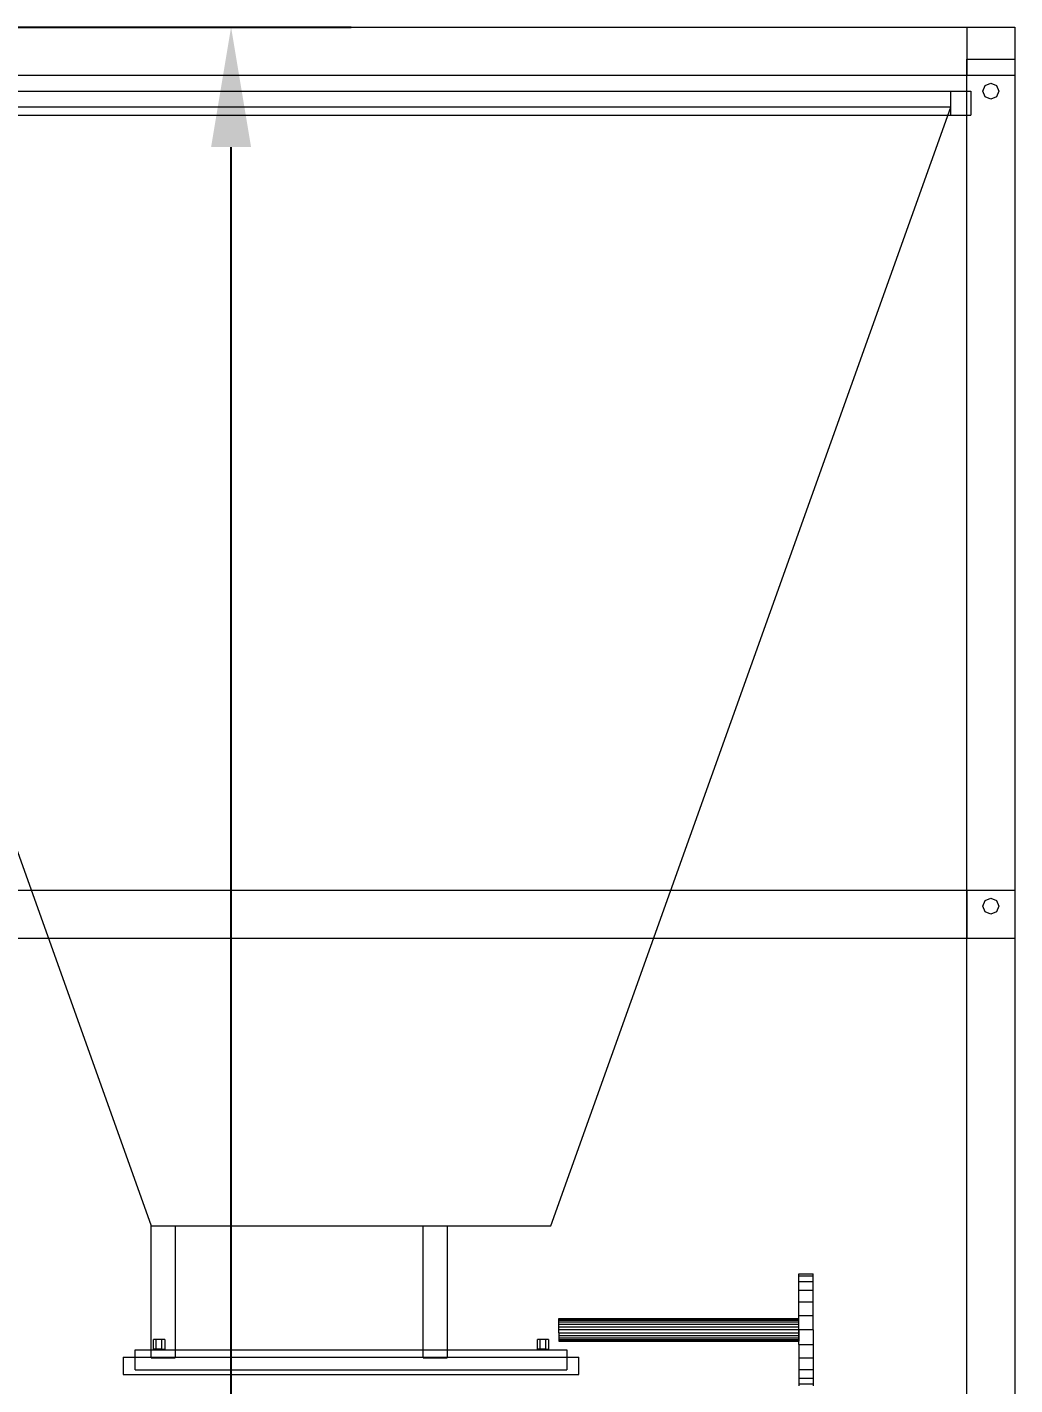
# Model space of a CAD drawing. Header units: millimetres. Extents: x -1970 to 34302, y -65268 to 6837.
# Drawn here: x 12015 to 13250, y 2901 to 4600 of the extents above; entities that cross this region are included whole.
import ezdxf

# ---------------------------------------------------------------- set-up
doc = ezdxf.new("R2010")
doc.units = ezdxf.units.MM
doc.layers.add('COTAS_P', color=1, linetype='Continuous', lineweight=0)
doc.layers.add('lateral_dosificador', color=7, linetype='Continuous', lineweight=0)
doc.dimstyles.new('R19_100', dxfattribs={"dimtxt": 250, "dimasz": 150, "dimexe": 150, "dimexo": 80, "dimgap": 100, "dimtad": 1, "dimtih": 1, "dimtoh": 1, "dimdsep": 46, "dimcen": 0.09, "dimadec": 0, "dimazin": 0, "dimtfac": 1, "dimtdec": 4, "dimtofl": 0, "dimtmove": 0, "dimatfit": 3, "dimfxl": 1, "dimtolj": 1, "dimtzin": 0, "dimarcsym": 0})

# ---------------------------------------------------------------- blocks, each defined once
blk = doc.blocks.new('*D15')
at = {"layer": 'COTAS_P', "color": 0, "lineweight": -2, "transparency": 16777216}
for p, q in [((11649.5, 4600), (12419.5, 4600)), ((12269.5, 2150), (12269.5, 4450)), ((11649.5, 2000), (12419.5, 2000))]:
    blk.add_line(p, q, dxfattribs=at)
at = {"layer": 'COTAS_P', "color": 0, "transparency": 16777216}
for points in [[(12244.5, 4450), (12294.5, 4450), (12269.5, 4600)], [(12244.5, 2150), (12294.5, 2150), (12269.5, 2000)]]:
    blk.add_solid(points, dxfattribs=at)
at = {"layer": 'Defpoints', "color": 0, "transparency": 16777216}
for p in [(11569.5, 4600), (12269.5, 4600), (11569.5, 2000)]:
    blk.add_point(p, dxfattribs=at)

msp = doc.modelspace()

# ---------------------------------------------------------------- linework, layer by layer
at = {"layer": 'lateral_dosificador'}
for p, q in [((11649.529, 4600), (13189.529, 4600)), ((13189.529, 4600), (13189.529, 4540)), ((13189.529, 4600), (13249.529, 4600)), ((13249.529, 4600), (13249.529, 4540)), ((13189.529, 4560), (13249.529, 4560)), ((13189.529, 2020), (13189.529, 4560)), ((13249.529, 4560), (13249.529, 2020)), ((11649.529, 4540), (13189.529, 4540)), ((13189.529, 4540), (13249.529, 4540)), ((11644.529, 4520), (13194.529, 4520)), ((13169.529, 4520), (13194.529, 4520)), ((13169.529, 4490), (13169.529, 4520)), ((13194.529, 4520), (13194.529, 4490)), ((13209.529, 4520), (13212.457, 4527.071)), ((13212.457, 4512.929), (13209.529, 4520)), ((13212.457, 4527.071), (13219.529, 4530)), ((13219.529, 4530), (13226.6, 4527.071)), ((13226.6, 4527.071), (13229.529, 4520)), ((13229.529, 4520), (13226.6, 4512.929)), ((13219.529, 4510), (13212.457, 4512.929)), ((13226.6, 4512.929), (13219.529, 4510)), ((11644.529, 4490), (13194.529, 4490)), ((13169.529, 4500), (11669.529, 4500)), ((11669.529, 4500), (12169.529, 3100)), ((12669.529, 3100), (13169.529, 4500)), ((13169.529, 4490), (13194.529, 4490)), ((11649.529, 3520), (13189.529, 3520)), ((13189.529, 3520), (13189.529, 3460)), ((13189.529, 3520), (13249.529, 3520)), ((13249.529, 3520), (13249.529, 3460)), ((13209.529, 3500), (13212.457, 3507.071)), ((13212.457, 3492.929), (13209.529, 3500)), ((13212.457, 3507.071), (13219.529, 3510)), ((13219.529, 3510), (13226.6, 3507.071)), ((13226.6, 3507.071), (13229.529, 3500)), ((13229.529, 3500), (13226.6, 3492.929)), ((13219.529, 3490), (13212.457, 3492.929)), ((13226.6, 3492.929), (13219.529, 3490)), ((11649.529, 3460), (13189.529, 3460)), ((13189.529, 3460), (13249.529, 3460)), ((12169.529, 3100), (12669.529, 3100)), ((12169.529, 3100), (12199.529, 3100)), ((12169.529, 2935), (12169.529, 3100)), ((12199.529, 3100), (12199.529, 2935)), ((12199.529, 3100), (12509.529, 3100)), ((12199.529, 3100), (12199.529, 2945)), ((12509.529, 3100), (12539.529, 3100)), ((12509.529, 2935), (12509.529, 3100)), ((12509.529, 2945), (12509.529, 3100)), ((12539.529, 3100), (12539.529, 2935)), ((12979.529, 3037.615), (12979.529, 3040)), ((12979.529, 3040), (12997.529, 3040)), ((12979.529, 3030.622), (12979.529, 3037.615)), ((12979.529, 3037.615), (12997.529, 3037.615)), ((12979.529, 3019.497), (12979.529, 3030.622)), ((12979.529, 3030.622), (12997.529, 3030.622)), ((12997.529, 3037.615), (12997.529, 3040)), ((12997.529, 3030.622), (12997.529, 3037.615)), ((12997.529, 3019.497), (12997.529, 3030.622)), ((12979.529, 3005), (12979.529, 3019.497)), ((12979.529, 3019.497), (12997.529, 3019.497)), ((12997.529, 3005), (12997.529, 3019.497)), ((12979.529, 2988.117), (12979.529, 3005)), ((12979.529, 3005), (12997.529, 3005)), ((12997.529, 2988.117), (12997.529, 3005)), ((12679.529, 2983.523), (12679.529, 2984)), ((12679.529, 2984), (12979.529, 2984)), ((12679.529, 2982.124), (12679.529, 2983.523)), ((12679.529, 2983.523), (12979.529, 2983.523)), ((12679.529, 2979.899), (12679.529, 2982.124)), ((12679.529, 2982.124), (12979.529, 2982.124)), ((12679.529, 2977), (12679.529, 2979.899)), ((12679.529, 2979.899), (12979.529, 2979.899)), ((12679.529, 2973.623), (12679.529, 2977)), ((12679.529, 2977), (12979.529, 2977)), ((12679.529, 2970), (12679.529, 2973.623)), ((12679.529, 2973.623), (12979.529, 2973.623)), ((12979.529, 2970), (12979.529, 2988.117)), ((12979.529, 2988.117), (12997.529, 2988.117)), ((12979.529, 2983.523), (12979.529, 2984)), ((12979.529, 2982.124), (12979.529, 2983.523)), ((12979.529, 2979.899), (12979.529, 2982.124)), ((12979.529, 2977), (12979.529, 2979.899)), ((12979.529, 2973.623), (12979.529, 2977)), ((12979.529, 2970), (12979.529, 2973.623)), ((12997.529, 2970), (12997.529, 2988.117)), ((12176.029, 2958), (12172.529, 2958)), ((12172.529, 2946), (12172.529, 2958)), ((12183.029, 2958), (12176.029, 2958)), ((12176.029, 2946), (12176.029, 2958)), ((12186.529, 2958), (12183.029, 2958)), ((12183.029, 2946), (12183.029, 2958)), ((12186.529, 2958), (12186.529, 2946)), ((12656.029, 2958), (12652.529, 2958)), ((12652.529, 2946), (12652.529, 2958)), ((12663.029, 2958), (12656.029, 2958)), ((12656.029, 2946), (12656.029, 2958)), ((12666.529, 2958), (12663.029, 2958)), ((12663.029, 2946), (12663.029, 2958)), ((12666.529, 2958), (12666.529, 2946)), ((12679.529, 2966.377), (12679.529, 2970)), ((12979.529, 2970), (12679.529, 2970)), ((12679.529, 2966.377), (12679.529, 2963)), ((12679.529, 2966.377), (12979.529, 2966.377)), ((12679.529, 2963), (12679.529, 2960.101)), ((12679.529, 2963), (12979.529, 2963)), ((12679.529, 2960.101), (12679.529, 2957.876)), ((12679.529, 2960.101), (12979.529, 2960.101)), ((12679.529, 2957.876), (12679.529, 2956.477)), ((12679.529, 2957.876), (12979.529, 2957.876)), ((12679.529, 2956.477), (12679.529, 2956)), ((12679.529, 2956.477), (12979.529, 2956.477)), ((12679.529, 2956), (12979.529, 2956)), ((12979.529, 2970), (12979.529, 2966.377)), ((12979.529, 2951.883), (12979.529, 2970)), ((12997.529, 2970), (12979.529, 2970)), ((12979.529, 2966.377), (12979.529, 2963)), ((12979.529, 2963), (12979.529, 2960.101)), ((12979.529, 2960.101), (12979.529, 2957.876)), ((12979.529, 2957.876), (12979.529, 2956.477)), ((12979.529, 2956.477), (12979.529, 2956)), ((12997.529, 2970), (12997.529, 2951.883)), ((12149.529, 2945), (12689.529, 2945)), ((12149.529, 2920), (12149.529, 2945)), ((12176.029, 2946), (12172.529, 2946)), ((12183.029, 2946), (12176.029, 2946)), ((12183.029, 2946), (12186.529, 2946)), ((12199.529, 2945), (12509.529, 2945)), ((12656.029, 2946), (12652.529, 2946)), ((12663.029, 2946), (12656.029, 2946)), ((12663.029, 2946), (12666.529, 2946)), ((12689.529, 2945), (12689.529, 2920)), ((12979.529, 2951.883), (12979.529, 2935)), ((12979.529, 2951.883), (12997.529, 2951.883)), ((12997.529, 2951.883), (12997.529, 2935)), ((12134.529, 2936), (12704.529, 2936)), ((12134.529, 2936), (12134.529, 2914)), ((12169.529, 2935), (12199.529, 2935)), ((12509.529, 2935), (12539.529, 2935)), ((12704.529, 2914), (12704.529, 2936)), ((12979.529, 2935), (12979.529, 2920.503)), ((12979.529, 2935), (12997.529, 2935)), ((12997.529, 2935), (12997.529, 2920.503)), ((12134.529, 2914), (12704.529, 2914)), ((12149.529, 2920), (12689.529, 2920)), ((12979.529, 2920.503), (12979.529, 2909.378)), ((12979.529, 2920.503), (12997.529, 2920.503)), ((12979.529, 2909.378), (12979.529, 2902.385)), ((12979.529, 2909.378), (12997.529, 2909.378)), ((12997.529, 2920.503), (12997.529, 2909.378)), ((12997.529, 2909.378), (12997.529, 2902.385)), ((12979.529, 2902.385), (12979.529, 2900)), ((12979.529, 2902.385), (12997.529, 2902.385)), ((12997.529, 2902.385), (12997.529, 2900))]:
    msp.add_line(p, q, dxfattribs=at)

# ---------------------------------------------------------------- dimensions: what is measured, and where the dimension line sits
at = {"layer": 'COTAS_P'}
dim = msp.add_aligned_dim(p1=(11569.529, 2000), p2=(11569.529, 4600), distance=-700, text='<> P', dimstyle='R19_100', dxfattribs=at)
dim.commit()
dim.dimension.update_dxf_attribs({"geometry": '*D15', "text_midpoint": (12269.529, 3300)})

doc.saveas('drawing.dxf')
